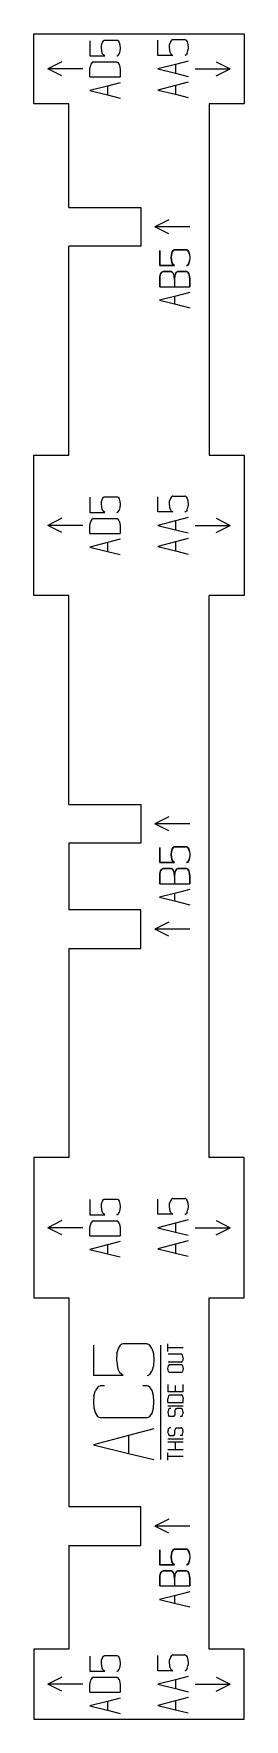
# Model space of a CAD drawing. Header units: millimetres. Extents: x -1084 to -1054, y -282 to -42.
import ezdxf

# ---------------------------------------------------------------- set-up
doc = ezdxf.new("R2010")
doc.units = ezdxf.units.MM
doc.layers.add('coding', color=2, linetype='Continuous')

msp = doc.modelspace()

# ---------------------------------------------------------------- linework, layer by layer
for p, q in [((-1084.47, -52.36), (-1084.47, -42.36)), ((-1084.47, -42.36), (-1054.47, -42.36)), ((-1054.47, -42.36), (-1054.47, -52.36)), ((-1079.47, -52.36), (-1084.47, -52.36)), ((-1079.47, -67.11), (-1079.47, -52.36)), ((-1059.47, -52.36), (-1059.47, -102.36)), ((-1054.47, -52.36), (-1059.47, -52.36)), ((-1079.47, -67.11), (-1069.22, -67.11)), ((-1069.22, -67.11), (-1069.22, -72.61)), ((-1069.22, -72.61), (-1079.47, -72.61)), ((-1079.47, -102.36), (-1079.47, -72.61)), ((-1084.47, -122.36), (-1084.47, -102.36)), ((-1084.47, -102.36), (-1079.47, -102.36)), ((-1059.47, -102.36), (-1054.47, -102.36)), ((-1054.47, -102.36), (-1054.47, -122.36)), ((-1079.47, -122.36), (-1084.47, -122.36)), ((-1079.47, -152.11), (-1079.47, -122.36)), ((-1059.47, -202.36), (-1059.47, -122.36)), ((-1054.47, -122.36), (-1059.47, -122.36)), ((-1079.47, -152.11), (-1069.22, -152.11)), ((-1069.22, -152.11), (-1069.22, -157.61)), ((-1069.22, -157.61), (-1079.47, -157.61)), ((-1079.47, -157.61), (-1079.47, -167.11)), ((-1069.22, -167.11), (-1079.47, -167.11)), ((-1069.22, -172.61), (-1069.22, -167.11)), ((-1079.47, -172.61), (-1069.22, -172.61)), ((-1079.47, -172.61), (-1079.47, -202.36)), ((-1079.47, -202.36), (-1084.47, -202.36)), ((-1084.47, -202.36), (-1084.47, -222.36)), ((-1054.47, -202.36), (-1059.47, -202.36)), ((-1054.47, -222.36), (-1054.47, -202.36)), ((-1084.47, -222.36), (-1079.47, -222.36)), ((-1079.47, -222.36), (-1079.47, -252.11)), ((-1059.47, -272.36), (-1059.47, -222.36)), ((-1059.47, -222.36), (-1054.47, -222.36)), ((-1069.22, -252.11), (-1079.47, -252.11)), ((-1069.22, -257.61), (-1069.22, -252.11)), ((-1079.47, -257.61), (-1079.47, -272.36)), ((-1079.47, -257.61), (-1069.22, -257.61)), ((-1079.47, -272.36), (-1084.47, -272.36)), ((-1084.47, -272.36), (-1084.47, -282.36)), ((-1054.47, -272.36), (-1059.47, -272.36)), ((-1054.47, -282.36), (-1054.47, -272.36)), ((-1084.47, -282.36), (-1054.47, -282.36))]:
    msp.add_line(p, q)
at = {"layer": 'coding'}
for p, q in [((-1076.46, -43.35), (-1076.46, -45.52)), ((-1076.46, -45.52), (-1074.34, -45.52)), ((-1074.82, -44.4), (-1074.79, -43.96)), ((-1074.72, -45.07), (-1074.82, -44.4)), ((-1074.79, -43.96), (-1074.68, -43.6)), ((-1074.6, -45.3), (-1074.72, -45.07)), ((-1074.68, -43.6), (-1074.53, -43.36)), ((-1074.34, -45.52), (-1074.6, -45.3)), ((-1074.53, -43.36), (-1074.44, -43.3)), ((-1074.44, -43.3), (-1074.34, -43.28)), ((-1074.34, -43.28), (-1072.63, -43.28)), ((-1072.63, -43.28), (-1072.54, -43.3)), ((-1072.63, -45.52), (-1072.54, -45.5)), ((-1072.54, -43.3), (-1072.45, -43.36)), ((-1072.54, -45.5), (-1072.45, -45.44)), ((-1072.45, -43.36), (-1072.29, -43.6)), ((-1072.45, -45.44), (-1072.29, -45.2)), ((-1072.29, -43.6), (-1072.19, -43.96)), ((-1072.19, -44.84), (-1072.29, -45.2)), ((-1072.19, -43.96), (-1072.15, -44.4)), ((-1072.15, -44.4), (-1072.19, -44.84)), ((-1066.77, -45.45), (-1066.77, -43.28)), ((-1064.66, -45.45), (-1066.77, -45.45)), ((-1065.14, -44.33), (-1065.1, -43.89)), ((-1065.04, -45), (-1065.14, -44.33)), ((-1065, -43.52), (-1065.1, -43.89)), ((-1064.91, -45.23), (-1065.04, -45)), ((-1064.84, -43.28), (-1065, -43.52)), ((-1064.91, -45.23), (-1064.66, -45.45)), ((-1064.75, -43.22), (-1064.84, -43.28)), ((-1064.66, -43.2), (-1064.75, -43.22)), ((-1064.66, -43.2), (-1062.95, -43.2)), ((-1062.85, -43.22), (-1062.95, -43.2)), ((-1062.85, -45.43), (-1062.95, -45.45)), ((-1062.85, -43.22), (-1062.76, -43.28)), ((-1062.85, -45.43), (-1062.76, -45.37)), ((-1062.76, -43.28), (-1062.61, -43.52)), ((-1062.61, -45.13), (-1062.76, -45.37)), ((-1062.61, -43.52), (-1062.5, -43.89)), ((-1062.61, -45.13), (-1062.5, -44.77)), ((-1062.5, -43.89), (-1062.47, -44.33)), ((-1062.47, -44.33), (-1062.5, -44.77)), ((-1080.47, -46.36), (-1082.47, -47.36)), ((-1077.47, -47.36), (-1082.47, -47.36)), ((-1080.47, -48.36), (-1082.47, -47.36)), ((-1076.46, -47.5), (-1076.42, -47.07)), ((-1076.46, -48.52), (-1076.46, -47.5)), ((-1076.32, -46.7), (-1076.42, -47.07)), ((-1076.16, -46.46), (-1076.32, -46.7)), ((-1076.16, -46.46), (-1076.07, -46.4)), ((-1075.98, -46.38), (-1076.07, -46.4)), ((-1075.98, -46.38), (-1072.63, -46.38)), ((-1072.63, -46.38), (-1072.54, -46.4)), ((-1072.54, -46.4), (-1072.45, -46.46)), ((-1072.29, -46.7), (-1072.45, -46.46)), ((-1072.29, -46.7), (-1072.19, -47.06)), ((-1072.19, -47.06), (-1072.15, -47.5)), ((-1072.15, -47.5), (-1072.15, -48.52)), ((-1064.28, -46.73), (-1066.78, -47.38)), ((-1066.78, -47.38), (-1064.28, -47.99)), ((-1062.47, -46.25), (-1064.28, -46.73)), ((-1064.28, -46.73), (-1064.28, -47.99)), ((-1064.28, -47.99), (-1062.47, -48.44)), ((-1061.47, -47.36), (-1056.47, -47.36)), ((-1058.47, -46.36), (-1056.47, -47.36)), ((-1058.47, -48.36), (-1056.47, -47.36)), ((-1073.97, -49.81), (-1076.47, -50.46)), ((-1076.46, -48.52), (-1072.15, -48.52)), ((-1072.15, -49.33), (-1073.97, -49.81)), ((-1073.97, -49.81), (-1073.97, -51.07)), ((-1064.28, -49.73), (-1066.78, -50.38)), ((-1066.78, -50.38), (-1064.28, -50.99)), ((-1062.47, -49.25), (-1064.28, -49.73)), ((-1064.28, -49.73), (-1064.28, -50.99)), ((-1076.47, -50.46), (-1073.97, -51.07)), ((-1073.97, -51.07), (-1072.15, -51.52)), ((-1064.28, -50.99), (-1062.47, -51.44)), ((-1065.22, -68.86), (-1067.22, -69.86)), ((-1062.22, -69.86), (-1067.22, -69.86)), ((-1065.22, -70.86), (-1067.22, -69.86)), ((-1066.52, -75.38), (-1066.52, -73.21)), ((-1066.52, -73.21), (-1066.52, -75.38)), ((-1064.85, -73.81), (-1064.89, -74.26)), ((-1064.89, -74.26), (-1064.85, -73.81)), ((-1064.89, -74.26), (-1064.79, -74.93)), ((-1064.79, -74.93), (-1064.89, -74.26)), ((-1064.75, -73.45), (-1064.85, -73.81)), ((-1064.85, -73.81), (-1064.75, -73.45)), ((-1064.59, -73.21), (-1064.75, -73.45)), ((-1064.75, -73.45), (-1064.59, -73.21)), ((-1064.5, -73.15), (-1064.59, -73.21)), ((-1064.59, -73.21), (-1064.5, -73.15)), ((-1064.41, -73.13), (-1064.5, -73.15)), ((-1064.5, -73.15), (-1064.41, -73.13)), ((-1062.7, -73.13), (-1064.41, -73.13)), ((-1064.41, -73.13), (-1062.7, -73.13)), ((-1062.6, -73.15), (-1062.7, -73.13)), ((-1062.7, -73.13), (-1062.6, -73.15)), ((-1062.51, -73.21), (-1062.6, -73.15)), ((-1062.6, -73.15), (-1062.51, -73.21)), ((-1062.36, -73.45), (-1062.51, -73.21)), ((-1062.51, -73.21), (-1062.36, -73.45)), ((-1062.25, -73.81), (-1062.36, -73.45)), ((-1062.36, -73.45), (-1062.25, -73.81)), ((-1062.25, -73.81), (-1062.22, -74.26)), ((-1062.22, -74.26), (-1062.25, -74.7)), ((-1064.41, -75.38), (-1066.52, -75.38)), ((-1066.52, -75.38), (-1064.41, -75.38)), ((-1066.38, -76.57), (-1066.49, -76.93)), ((-1066.49, -76.93), (-1066.38, -76.57)), ((-1066.22, -76.32), (-1066.38, -76.57)), ((-1066.38, -76.57), (-1066.22, -76.32)), ((-1066.14, -76.26), (-1066.22, -76.32)), ((-1066.22, -76.32), (-1066.14, -76.26)), ((-1066.04, -76.23), (-1066.14, -76.26)), ((-1066.14, -76.26), (-1066.04, -76.23)), ((-1064.88, -76.23), (-1066.04, -76.23)), ((-1066.04, -76.23), (-1064.88, -76.23)), ((-1064.72, -76.29), (-1064.88, -76.23)), ((-1064.88, -76.23), (-1064.72, -76.29)), ((-1064.79, -74.93), (-1064.66, -75.16)), ((-1064.66, -75.16), (-1064.79, -74.93)), ((-1064.58, -76.47), (-1064.72, -76.29)), ((-1064.72, -76.29), (-1064.58, -76.47)), ((-1064.66, -75.16), (-1064.41, -75.38)), ((-1064.41, -75.38), (-1064.66, -75.16)), ((-1064.48, -76.81), (-1064.58, -76.47)), ((-1064.58, -76.47), (-1064.48, -76.81)), ((-1064.35, -76.8), (-1064.24, -76.47)), ((-1064.24, -76.47), (-1064.35, -76.8)), ((-1064.24, -76.47), (-1064.11, -76.29)), ((-1064.1, -76.29), (-1064.24, -76.47)), ((-1064.11, -76.29), (-1063.95, -76.23)), ((-1063.95, -76.23), (-1064.1, -76.29)), ((-1063.95, -76.23), (-1062.7, -76.23)), ((-1062.7, -76.23), (-1063.95, -76.23)), ((-1062.6, -75.36), (-1062.7, -75.38)), ((-1062.7, -75.38), (-1062.6, -75.36)), ((-1062.7, -76.23), (-1062.6, -76.26)), ((-1062.6, -76.26), (-1062.7, -76.23)), ((-1062.51, -75.3), (-1062.6, -75.36)), ((-1062.6, -75.36), (-1062.51, -75.3)), ((-1062.6, -76.26), (-1062.51, -76.32)), ((-1062.51, -76.32), (-1062.6, -76.26)), ((-1062.36, -75.06), (-1062.51, -75.3)), ((-1062.51, -75.3), (-1062.36, -75.06)), ((-1062.51, -76.32), (-1062.35, -76.57)), ((-1062.35, -76.57), (-1062.51, -76.32)), ((-1062.25, -74.7), (-1062.36, -75.06)), ((-1062.36, -75.06), (-1062.25, -74.7)), ((-1062.35, -76.57), (-1062.25, -76.93)), ((-1062.25, -76.93), (-1062.35, -76.57)), ((-1066.49, -76.93), (-1066.52, -77.36)), ((-1066.52, -77.36), (-1066.49, -76.93)), ((-1066.52, -77.36), (-1066.52, -78.38)), ((-1066.52, -78.38), (-1066.52, -77.36)), ((-1066.52, -78.38), (-1064.41, -78.38)), ((-1064.41, -77.36), (-1064.48, -76.81)), ((-1064.48, -76.81), (-1064.41, -77.36)), ((-1064.41, -77.36), (-1064.35, -76.8)), ((-1064.35, -76.8), (-1064.41, -77.36)), ((-1064.41, -77.36), (-1064.41, -78.38)), ((-1064.41, -78.38), (-1062.22, -78.38)), ((-1062.22, -79.19), (-1064.41, -79.76)), ((-1062.25, -76.93), (-1062.22, -77.36)), ((-1062.22, -77.36), (-1062.25, -76.93)), ((-1062.22, -77.36), (-1062.22, -78.38)), ((-1062.22, -78.38), (-1062.22, -77.36)), ((-1064.41, -79.76), (-1066.53, -80.31)), ((-1066.53, -80.31), (-1064.41, -80.83)), ((-1064.41, -79.76), (-1064.41, -80.83)), ((-1064.41, -80.83), (-1062.22, -81.37)), ((-1076.46, -108.35), (-1076.46, -110.52)), ((-1074.82, -109.4), (-1074.79, -108.96)), ((-1074.72, -110.07), (-1074.82, -109.4)), ((-1074.79, -108.96), (-1074.68, -108.6)), ((-1074.6, -110.3), (-1074.72, -110.07)), ((-1074.68, -108.6), (-1074.53, -108.36)), ((-1074.34, -110.52), (-1074.6, -110.3)), ((-1074.53, -108.36), (-1074.44, -108.3)), ((-1074.44, -108.3), (-1074.34, -108.28)), ((-1074.34, -108.28), (-1072.63, -108.28)), ((-1072.63, -108.28), (-1072.54, -108.3)), ((-1072.54, -108.3), (-1072.45, -108.36)), ((-1072.45, -108.36), (-1072.29, -108.6)), ((-1072.45, -110.44), (-1072.29, -110.2)), ((-1072.29, -108.6), (-1072.19, -108.96)), ((-1072.19, -109.84), (-1072.29, -110.2)), ((-1072.19, -108.96), (-1072.15, -109.4)), ((-1072.15, -109.4), (-1072.19, -109.84)), ((-1066.77, -110.45), (-1066.77, -108.28)), ((-1065.14, -109.33), (-1065.1, -108.89)), ((-1065.04, -110), (-1065.14, -109.33)), ((-1065, -108.52), (-1065.1, -108.89)), ((-1064.91, -110.23), (-1065.04, -110)), ((-1064.84, -108.28), (-1065, -108.52)), ((-1064.91, -110.23), (-1064.66, -110.45)), ((-1064.75, -108.22), (-1064.84, -108.28)), ((-1064.66, -108.2), (-1064.75, -108.22)), ((-1064.66, -108.2), (-1062.95, -108.2)), ((-1062.85, -108.22), (-1062.95, -108.2)), ((-1062.85, -108.22), (-1062.76, -108.28)), ((-1062.85, -110.43), (-1062.76, -110.37)), ((-1062.76, -108.28), (-1062.61, -108.52)), ((-1062.61, -110.13), (-1062.76, -110.37)), ((-1062.61, -108.52), (-1062.5, -108.89)), ((-1062.61, -110.13), (-1062.5, -109.77)), ((-1062.5, -108.89), (-1062.47, -109.33)), ((-1062.47, -109.33), (-1062.5, -109.77)), ((-1080.47, -111.36), (-1082.47, -112.36)), ((-1077.47, -112.36), (-1082.47, -112.36)), ((-1080.47, -113.36), (-1082.47, -112.36)), ((-1076.46, -110.52), (-1074.34, -110.52)), ((-1076.46, -112.5), (-1076.42, -112.07)), ((-1076.46, -113.52), (-1076.46, -112.5)), ((-1076.32, -111.7), (-1076.42, -112.07)), ((-1076.16, -111.46), (-1076.32, -111.7)), ((-1076.16, -111.46), (-1076.07, -111.4)), ((-1075.98, -111.38), (-1076.07, -111.4)), ((-1075.98, -111.38), (-1072.63, -111.38)), ((-1072.63, -110.52), (-1072.54, -110.5)), ((-1072.63, -111.38), (-1072.54, -111.4)), ((-1072.54, -110.5), (-1072.45, -110.44)), ((-1072.54, -111.4), (-1072.45, -111.46)), ((-1072.29, -111.7), (-1072.45, -111.46)), ((-1072.29, -111.7), (-1072.19, -112.06)), ((-1072.19, -112.06), (-1072.15, -112.5)), ((-1072.15, -112.5), (-1072.15, -113.52)), ((-1064.28, -111.73), (-1066.78, -112.38)), ((-1066.78, -112.38), (-1064.28, -112.99)), ((-1064.66, -110.45), (-1066.77, -110.45)), ((-1062.47, -111.25), (-1064.28, -111.73)), ((-1064.28, -111.73), (-1064.28, -112.99)), ((-1062.85, -110.43), (-1062.95, -110.45)), ((-1061.47, -112.36), (-1056.47, -112.36)), ((-1058.47, -111.36), (-1056.47, -112.36)), ((-1058.47, -113.36), (-1056.47, -112.36)), ((-1073.97, -114.81), (-1076.47, -115.46)), ((-1076.46, -113.52), (-1072.15, -113.52)), ((-1072.15, -114.33), (-1073.97, -114.81)), ((-1073.97, -114.81), (-1073.97, -116.07)), ((-1064.28, -114.73), (-1066.78, -115.38)), ((-1064.28, -112.99), (-1062.47, -113.44)), ((-1062.47, -114.25), (-1064.28, -114.73)), ((-1064.28, -114.73), (-1064.28, -115.99)), ((-1076.47, -115.46), (-1073.97, -116.07)), ((-1073.97, -116.07), (-1072.15, -116.52)), ((-1066.78, -115.38), (-1064.28, -115.99)), ((-1064.28, -115.99), (-1062.47, -116.44)), ((-1065.22, -153.86), (-1067.22, -154.86)), ((-1062.22, -154.86), (-1067.22, -154.86)), ((-1065.22, -155.86), (-1067.22, -154.86)), ((-1066.52, -160.38), (-1066.52, -158.21)), ((-1066.52, -158.21), (-1066.52, -160.38)), ((-1064.59, -158.21), (-1064.75, -158.45)), ((-1064.75, -158.45), (-1064.59, -158.21)), ((-1064.5, -158.15), (-1064.59, -158.21)), ((-1064.59, -158.21), (-1064.5, -158.15)), ((-1064.41, -158.13), (-1064.5, -158.15)), ((-1064.5, -158.15), (-1064.41, -158.13)), ((-1062.7, -158.13), (-1064.41, -158.13)), ((-1064.41, -158.13), (-1062.7, -158.13)), ((-1062.6, -158.15), (-1062.7, -158.13)), ((-1062.7, -158.13), (-1062.6, -158.15)), ((-1062.51, -158.21), (-1062.6, -158.15)), ((-1062.6, -158.15), (-1062.51, -158.21)), ((-1062.36, -158.45), (-1062.51, -158.21)), ((-1062.51, -158.21), (-1062.36, -158.45)), ((-1064.41, -160.38), (-1066.52, -160.38)), ((-1066.52, -160.38), (-1064.41, -160.38)), ((-1064.85, -158.81), (-1064.89, -159.26)), ((-1064.89, -159.26), (-1064.85, -158.81)), ((-1064.89, -159.26), (-1064.79, -159.93)), ((-1064.79, -159.93), (-1064.89, -159.26)), ((-1064.75, -158.45), (-1064.85, -158.81)), ((-1064.85, -158.81), (-1064.75, -158.45)), ((-1064.79, -159.93), (-1064.66, -160.16)), ((-1064.66, -160.16), (-1064.79, -159.93)), ((-1064.66, -160.16), (-1064.41, -160.38)), ((-1064.41, -160.38), (-1064.66, -160.16)), ((-1062.6, -160.36), (-1062.7, -160.38)), ((-1062.7, -160.38), (-1062.6, -160.36)), ((-1062.51, -160.3), (-1062.6, -160.36)), ((-1062.6, -160.36), (-1062.51, -160.3)), ((-1062.36, -160.06), (-1062.51, -160.3)), ((-1062.51, -160.3), (-1062.36, -160.06)), ((-1062.25, -158.81), (-1062.36, -158.45)), ((-1062.36, -158.45), (-1062.25, -158.81)), ((-1062.25, -159.7), (-1062.36, -160.06)), ((-1062.36, -160.06), (-1062.25, -159.7)), ((-1062.25, -158.81), (-1062.22, -159.26)), ((-1062.22, -159.26), (-1062.25, -159.7)), ((-1066.49, -161.93), (-1066.52, -162.36)), ((-1066.52, -162.36), (-1066.49, -161.93)), ((-1066.52, -162.36), (-1066.52, -163.38)), ((-1066.52, -163.38), (-1066.52, -162.36)), ((-1066.38, -161.57), (-1066.49, -161.93)), ((-1066.49, -161.93), (-1066.38, -161.57)), ((-1066.22, -161.32), (-1066.38, -161.57)), ((-1066.38, -161.57), (-1066.22, -161.32)), ((-1066.14, -161.26), (-1066.22, -161.32)), ((-1066.22, -161.32), (-1066.14, -161.26)), ((-1066.04, -161.23), (-1066.14, -161.26)), ((-1066.14, -161.26), (-1066.04, -161.23)), ((-1064.88, -161.23), (-1066.04, -161.23)), ((-1066.04, -161.23), (-1064.88, -161.23)), ((-1064.72, -161.29), (-1064.88, -161.23)), ((-1064.88, -161.23), (-1064.72, -161.29)), ((-1064.58, -161.47), (-1064.72, -161.29)), ((-1064.72, -161.29), (-1064.58, -161.47)), ((-1064.48, -161.81), (-1064.58, -161.47)), ((-1064.58, -161.47), (-1064.48, -161.81)), ((-1064.41, -162.36), (-1064.48, -161.81)), ((-1064.48, -161.81), (-1064.41, -162.36)), ((-1064.41, -162.36), (-1064.35, -161.8)), ((-1064.35, -161.8), (-1064.41, -162.36)), ((-1064.41, -162.36), (-1064.41, -163.38)), ((-1064.35, -161.8), (-1064.24, -161.47)), ((-1064.24, -161.47), (-1064.35, -161.8)), ((-1064.24, -161.47), (-1064.11, -161.29)), ((-1064.1, -161.29), (-1064.24, -161.47)), ((-1064.11, -161.29), (-1063.95, -161.23)), ((-1063.95, -161.23), (-1064.1, -161.29)), ((-1063.95, -161.23), (-1062.7, -161.23)), ((-1062.7, -161.23), (-1063.95, -161.23)), ((-1062.7, -161.23), (-1062.6, -161.26)), ((-1062.6, -161.26), (-1062.7, -161.23)), ((-1062.6, -161.26), (-1062.51, -161.32)), ((-1062.51, -161.32), (-1062.6, -161.26)), ((-1062.51, -161.32), (-1062.35, -161.57)), ((-1062.35, -161.57), (-1062.51, -161.32)), ((-1062.35, -161.57), (-1062.25, -161.93)), ((-1062.25, -161.93), (-1062.35, -161.57)), ((-1062.25, -161.93), (-1062.22, -162.36)), ((-1062.22, -162.36), (-1062.25, -161.93)), ((-1062.22, -162.36), (-1062.22, -163.38)), ((-1062.22, -163.38), (-1062.22, -162.36)), ((-1064.41, -164.76), (-1066.53, -165.31)), ((-1066.53, -165.31), (-1064.41, -165.83)), ((-1066.52, -163.38), (-1064.41, -163.38)), ((-1064.41, -163.38), (-1062.22, -163.38)), ((-1062.22, -164.19), (-1064.41, -164.76)), ((-1064.41, -164.76), (-1064.41, -165.83)), ((-1064.41, -165.83), (-1062.22, -166.37)), ((-1065.22, -168.86), (-1067.22, -169.86)), ((-1062.22, -169.86), (-1067.22, -169.86)), ((-1065.22, -170.86), (-1067.22, -169.86)), ((-1076.46, -208.35), (-1076.46, -210.52)), ((-1074.79, -208.96), (-1074.68, -208.6)), ((-1074.68, -208.6), (-1074.53, -208.36)), ((-1074.53, -208.36), (-1074.44, -208.3)), ((-1074.44, -208.3), (-1074.34, -208.28)), ((-1074.34, -208.28), (-1072.63, -208.28)), ((-1072.63, -208.28), (-1072.54, -208.3)), ((-1072.54, -208.3), (-1072.45, -208.36)), ((-1072.45, -208.36), (-1072.29, -208.6)), ((-1072.29, -208.6), (-1072.19, -208.96)), ((-1066.77, -210.45), (-1066.77, -208.28)), ((-1065, -208.52), (-1065.1, -208.89)), ((-1064.84, -208.28), (-1065, -208.52)), ((-1064.75, -208.22), (-1064.84, -208.28)), ((-1064.66, -208.2), (-1064.75, -208.22)), ((-1064.66, -208.2), (-1062.95, -208.2)), ((-1062.85, -208.22), (-1062.95, -208.2)), ((-1062.85, -208.22), (-1062.76, -208.28)), ((-1062.76, -208.28), (-1062.61, -208.52)), ((-1062.61, -208.52), (-1062.5, -208.89)), ((-1076.46, -210.52), (-1074.34, -210.52)), ((-1074.82, -209.4), (-1074.79, -208.96)), ((-1074.72, -210.07), (-1074.82, -209.4)), ((-1074.6, -210.3), (-1074.72, -210.07)), ((-1074.34, -210.52), (-1074.6, -210.3)), ((-1072.63, -210.52), (-1072.54, -210.5)), ((-1072.54, -210.5), (-1072.45, -210.44)), ((-1072.45, -210.44), (-1072.29, -210.2)), ((-1072.19, -209.84), (-1072.29, -210.2)), ((-1072.19, -208.96), (-1072.15, -209.4)), ((-1072.15, -209.4), (-1072.19, -209.84)), ((-1064.66, -210.45), (-1066.77, -210.45)), ((-1065.14, -209.33), (-1065.1, -208.89)), ((-1065.04, -210), (-1065.14, -209.33)), ((-1064.91, -210.23), (-1065.04, -210)), ((-1064.91, -210.23), (-1064.66, -210.45)), ((-1062.85, -210.43), (-1062.95, -210.45)), ((-1062.85, -210.43), (-1062.76, -210.37)), ((-1062.61, -210.13), (-1062.76, -210.37)), ((-1062.61, -210.13), (-1062.5, -209.77)), ((-1062.5, -208.89), (-1062.47, -209.33)), ((-1062.47, -209.33), (-1062.5, -209.77)), ((-1080.47, -211.36), (-1082.47, -212.36)), ((-1077.47, -212.36), (-1082.47, -212.36)), ((-1080.47, -213.36), (-1082.47, -212.36)), ((-1076.46, -212.5), (-1076.42, -212.07)), ((-1076.46, -213.52), (-1076.46, -212.5)), ((-1076.46, -213.52), (-1072.15, -213.52)), ((-1076.32, -211.7), (-1076.42, -212.07)), ((-1076.16, -211.46), (-1076.32, -211.7)), ((-1076.16, -211.46), (-1076.07, -211.4)), ((-1075.98, -211.38), (-1076.07, -211.4)), ((-1075.98, -211.38), (-1072.63, -211.38)), ((-1072.63, -211.38), (-1072.54, -211.4)), ((-1072.54, -211.4), (-1072.45, -211.46)), ((-1072.29, -211.7), (-1072.45, -211.46)), ((-1072.29, -211.7), (-1072.19, -212.06)), ((-1072.19, -212.06), (-1072.15, -212.5)), ((-1072.15, -212.5), (-1072.15, -213.52)), ((-1064.28, -211.73), (-1066.78, -212.38)), ((-1066.78, -212.38), (-1064.28, -212.99)), ((-1062.47, -211.25), (-1064.28, -211.73)), ((-1064.28, -211.73), (-1064.28, -212.99)), ((-1064.28, -212.99), (-1062.47, -213.44)), ((-1061.47, -212.36), (-1056.47, -212.36)), ((-1058.47, -211.36), (-1056.47, -212.36)), ((-1058.47, -213.36), (-1056.47, -212.36)), ((-1073.97, -214.81), (-1076.47, -215.46)), ((-1076.47, -215.46), (-1073.97, -216.07)), ((-1072.15, -214.33), (-1073.97, -214.81)), ((-1073.97, -214.81), (-1073.97, -216.07)), ((-1064.28, -214.73), (-1066.78, -215.38)), ((-1066.78, -215.38), (-1064.28, -215.99)), ((-1062.47, -214.25), (-1064.28, -214.73)), ((-1064.28, -214.73), (-1064.28, -215.99)), ((-1064.28, -215.99), (-1062.47, -216.44)), ((-1073.97, -216.07), (-1072.15, -216.52)), ((-1075.95, -229.07), (-1075.95, -233.42)), ((-1072.61, -230.29), (-1072.68, -231.17)), ((-1072.61, -230.29), (-1072.4, -229.57)), ((-1072.4, -229.57), (-1072.09, -229.08)), ((-1071.91, -228.96), (-1072.09, -229.08)), ((-1071.72, -228.92), (-1071.91, -228.96)), ((-1068.3, -228.92), (-1071.72, -228.92)), ((-1068.3, -228.92), (-1068.11, -228.96)), ((-1068.11, -228.96), (-1067.93, -229.08)), ((-1067.62, -229.57), (-1067.93, -229.08)), ((-1067.62, -229.57), (-1067.41, -230.29)), ((-1067.41, -230.29), (-1067.34, -231.17)), ((-1066.34, -245.39), (-1066.34, -229.07)), ((-1065.34, -229.45), (-1065.34, -228.92)), ((-1065.34, -229.99), (-1065.34, -229.45)), ((-1063.18, -229.45), (-1065.34, -229.45)), ((-1063.42, -230.37), (-1065.33, -230.37)), ((-1063.38, -230.38), (-1063.42, -230.37)), ((-1063.38, -230.38), (-1063.33, -230.41)), ((-1072.68, -231.17), (-1072.48, -232.52)), ((-1072.48, -232.52), (-1072.23, -232.98)), ((-1067.93, -233.26), (-1067.62, -232.78)), ((-1067.41, -232.05), (-1067.62, -232.78)), ((-1067.34, -231.17), (-1067.41, -232.05)), ((-1065.34, -232.43), (-1065.32, -232.21)), ((-1065.32, -232.65), (-1065.34, -232.43)), ((-1063.42, -231.49), (-1065.33, -231.49)), ((-1065.32, -232.21), (-1065.27, -232.02)), ((-1065.27, -232.83), (-1065.32, -232.65)), ((-1065.27, -232.02), (-1065.19, -231.9)), ((-1065.19, -231.9), (-1065.15, -231.87)), ((-1065.15, -231.87), (-1065.1, -231.86)), ((-1065.1, -231.86), (-1063.42, -231.86)), ((-1063.38, -231.48), (-1063.42, -231.49)), ((-1063.38, -231.87), (-1063.42, -231.86)), ((-1063.33, -231.45), (-1063.38, -231.48)), ((-1063.38, -231.87), (-1063.33, -231.9)), ((-1063.33, -230.41), (-1063.25, -230.53)), ((-1063.33, -231.45), (-1063.25, -231.33)), ((-1063.33, -231.9), (-1063.25, -232.02)), ((-1063.2, -230.71), (-1063.25, -230.53)), ((-1063.2, -231.15), (-1063.25, -231.33)), ((-1063.25, -232.02), (-1063.2, -232.21)), ((-1063.2, -232.65), (-1063.25, -232.83)), ((-1063.18, -230.93), (-1063.2, -230.71)), ((-1063.18, -230.93), (-1063.2, -231.15)), ((-1063.2, -232.21), (-1063.18, -232.43)), ((-1063.18, -232.43), (-1063.2, -232.65)), ((-1071.72, -233.42), (-1075.95, -233.42)), ((-1075.35, -235.07), (-1075.67, -235.55)), ((-1075.18, -234.95), (-1075.35, -235.07)), ((-1075.18, -234.95), (-1074.99, -234.9)), ((-1074.38, -234.9), (-1074.99, -234.9)), ((-1071.72, -233.42), (-1072.23, -232.98)), ((-1068.3, -234.9), (-1068.91, -234.9)), ((-1068.3, -233.42), (-1068.11, -233.38)), ((-1068.11, -234.95), (-1068.3, -234.9)), ((-1067.93, -233.26), (-1068.11, -233.38)), ((-1067.93, -235.07), (-1068.11, -234.95)), ((-1067.61, -235.55), (-1067.93, -235.07)), ((-1065.34, -234.67), (-1065.34, -235.73)), ((-1065.19, -232.95), (-1065.27, -232.83)), ((-1065.15, -232.98), (-1065.19, -232.95)), ((-1065.1, -232.99), (-1065.15, -232.98)), ((-1063.42, -232.99), (-1065.1, -232.99)), ((-1064.29, -235.73), (-1064.29, -234.82)), ((-1063.38, -232.98), (-1063.42, -232.99)), ((-1063.33, -232.95), (-1063.38, -232.98)), ((-1063.25, -232.83), (-1063.33, -232.95)), ((-1063.18, -235.73), (-1063.18, -234.67)), ((-1075.88, -236.28), (-1075.95, -237.15)), ((-1075.95, -237.15), (-1075.88, -238.03)), ((-1075.88, -236.28), (-1075.67, -235.55)), ((-1067.41, -236.27), (-1067.61, -235.55)), ((-1067.34, -237.15), (-1067.41, -236.27)), ((-1067.41, -238.04), (-1067.34, -237.15)), ((-1064.29, -235.73), (-1065.34, -235.73)), ((-1065.32, -236.51), (-1065.34, -236.72)), ((-1065.34, -237.23), (-1065.34, -236.72)), ((-1065.34, -237.23), (-1063.18, -237.23)), ((-1065.27, -236.32), (-1065.32, -236.51)), ((-1065.19, -236.2), (-1065.27, -236.32)), ((-1065.14, -236.17), (-1065.19, -236.2)), ((-1065.14, -236.17), (-1065.1, -236.16)), ((-1065.1, -236.16), (-1063.42, -236.16)), ((-1063.18, -235.73), (-1064.29, -235.73)), ((-1063.38, -236.17), (-1063.42, -236.16)), ((-1063.33, -236.2), (-1063.38, -236.17)), ((-1063.25, -236.32), (-1063.33, -236.2)), ((-1063.25, -236.32), (-1063.2, -236.5)), ((-1063.2, -236.5), (-1063.18, -236.72)), ((-1063.18, -237.23), (-1063.18, -236.72)), ((-1075.88, -238.03), (-1075.67, -238.76)), ((-1075.67, -238.76), (-1075.36, -239.24)), ((-1075.36, -239.24), (-1075.18, -239.36)), ((-1075.18, -239.36), (-1074.99, -239.4)), ((-1074.99, -239.4), (-1068.3, -239.4)), ((-1068.3, -239.4), (-1068.1, -239.36)), ((-1068.1, -239.36), (-1067.92, -239.24)), ((-1067.92, -239.24), (-1067.61, -238.76)), ((-1067.61, -238.76), (-1067.41, -238.04)), ((-1065.34, -237.73), (-1063.18, -237.73)), ((-1065.32, -238.45), (-1065.34, -238.67)), ((-1065.34, -238.67), (-1065.32, -238.89)), ((-1065.27, -238.27), (-1065.32, -238.45)), ((-1065.32, -238.89), (-1065.27, -239.07)), ((-1065.19, -238.15), (-1065.27, -238.27)), ((-1065.19, -239.19), (-1065.27, -239.07)), ((-1065.19, -238.15), (-1065.15, -238.12)), ((-1065.15, -239.22), (-1065.19, -239.19)), ((-1065.1, -238.1), (-1065.15, -238.12)), ((-1065.1, -239.23), (-1065.15, -239.22)), ((-1064.94, -238.1), (-1065.1, -238.1)), ((-1064.56, -239.23), (-1065.1, -239.23)), ((-1064.51, -239.22), (-1064.56, -239.23)), ((-1064.51, -239.22), (-1064.46, -239.18)), ((-1064.46, -239.18), (-1064.38, -239.04)), ((-1064.36, -238.87), (-1064.38, -239.04)), ((-1064.35, -238.53), (-1064.36, -238.87)), ((-1064.35, -238.53), (-1064.33, -238.34)), ((-1064.28, -238.21), (-1064.33, -238.34)), ((-1064.19, -238.13), (-1064.28, -238.21)), ((-1064.19, -238.13), (-1064.06, -238.1)), ((-1063.42, -238.1), (-1064.06, -238.1)), ((-1063.42, -239.23), (-1063.58, -239.23)), ((-1063.42, -238.1), (-1063.38, -238.12)), ((-1063.42, -239.23), (-1063.38, -239.22)), ((-1063.38, -238.12), (-1063.33, -238.15)), ((-1063.38, -239.22), (-1063.33, -239.19)), ((-1063.25, -238.27), (-1063.33, -238.15)), ((-1063.33, -239.19), (-1063.25, -239.07)), ((-1063.2, -238.45), (-1063.25, -238.27)), ((-1063.25, -239.07), (-1063.2, -238.89)), ((-1063.18, -238.67), (-1063.2, -238.45)), ((-1063.18, -238.67), (-1063.2, -238.89)), ((-1070.97, -241.97), (-1075.97, -243.27)), ((-1070.97, -241.97), (-1070.98, -244.5)), ((-1067.34, -241.02), (-1070.97, -241.97)), ((-1065.32, -241.19), (-1065.34, -241.41)), ((-1065.32, -241.63), (-1065.34, -241.41)), ((-1065.32, -241.19), (-1065.27, -241.01)), ((-1065.32, -241.63), (-1065.27, -241.81)), ((-1065.19, -240.89), (-1065.27, -241.01)), ((-1065.27, -241.81), (-1065.19, -241.93)), ((-1065.15, -240.86), (-1065.19, -240.89)), ((-1065.15, -241.96), (-1065.19, -241.93)), ((-1065.15, -240.86), (-1065.1, -240.85)), ((-1065.1, -241.97), (-1065.15, -241.96)), ((-1064.94, -240.85), (-1065.1, -240.85)), ((-1065.1, -241.97), (-1064.56, -241.97)), ((-1064.56, -241.97), (-1064.51, -241.96)), ((-1064.51, -241.96), (-1064.46, -241.92)), ((-1064.46, -241.92), (-1064.38, -241.78)), ((-1064.38, -241.78), (-1064.36, -241.62)), ((-1064.36, -241.62), (-1064.35, -241.28)), ((-1064.35, -241.28), (-1064.33, -241.09)), ((-1064.28, -240.95), (-1064.33, -241.09)), ((-1064.19, -240.87), (-1064.28, -240.95)), ((-1064.19, -240.87), (-1064.06, -240.84)), ((-1064.06, -240.84), (-1063.42, -240.85)), ((-1063.42, -241.97), (-1063.58, -241.97)), ((-1063.38, -240.86), (-1063.42, -240.85)), ((-1063.38, -241.96), (-1063.42, -241.97)), ((-1063.33, -240.89), (-1063.38, -240.86)), ((-1063.33, -241.93), (-1063.38, -241.96)), ((-1063.25, -241.01), (-1063.33, -240.89)), ((-1063.33, -241.93), (-1063.25, -241.81)), ((-1063.25, -241.01), (-1063.2, -241.19)), ((-1063.25, -241.81), (-1063.2, -241.63)), ((-1063.18, -241.41), (-1063.2, -241.19)), ((-1063.2, -241.63), (-1063.18, -241.41)), ((-1075.97, -243.27), (-1070.98, -244.5)), ((-1070.98, -244.5), (-1067.34, -245.39)), ((-1063.18, -242.47), (-1065.34, -242.47)), ((-1065.34, -242.85), (-1064.28, -242.85)), ((-1064.28, -243.97), (-1065.34, -243.97)), ((-1065.34, -244.93), (-1065.34, -244.4)), ((-1064.28, -243.97), (-1064.28, -242.85)), ((-1064.28, -242.85), (-1063.18, -242.85)), ((-1063.18, -243.97), (-1064.28, -243.97)), ((-1063.18, -244.93), (-1065.34, -244.93)), ((-1065.34, -245.47), (-1065.34, -244.93)), ((-1065.22, -253.86), (-1067.22, -254.86)), ((-1062.22, -254.86), (-1067.22, -254.86)), ((-1065.22, -255.86), (-1067.22, -254.86)), ((-1066.52, -260.38), (-1066.52, -258.21)), ((-1066.52, -258.21), (-1066.52, -260.38)), ((-1064.85, -258.81), (-1064.89, -259.26)), ((-1064.89, -259.26), (-1064.85, -258.81)), ((-1064.75, -258.45), (-1064.85, -258.81)), ((-1064.85, -258.81), (-1064.75, -258.45)), ((-1064.59, -258.21), (-1064.75, -258.45)), ((-1064.75, -258.45), (-1064.59, -258.21)), ((-1064.5, -258.15), (-1064.59, -258.21)), ((-1064.59, -258.21), (-1064.5, -258.15)), ((-1064.41, -258.13), (-1064.5, -258.15)), ((-1064.5, -258.15), (-1064.41, -258.13)), ((-1062.7, -258.13), (-1064.41, -258.13)), ((-1064.41, -258.13), (-1062.7, -258.13)), ((-1062.6, -258.15), (-1062.7, -258.13)), ((-1062.7, -258.13), (-1062.6, -258.15)), ((-1062.51, -258.21), (-1062.6, -258.15)), ((-1062.6, -258.15), (-1062.51, -258.21)), ((-1062.36, -258.45), (-1062.51, -258.21)), ((-1062.51, -258.21), (-1062.36, -258.45)), ((-1062.25, -258.81), (-1062.36, -258.45)), ((-1062.36, -258.45), (-1062.25, -258.81)), ((-1062.25, -258.81), (-1062.22, -259.26)), ((-1064.41, -260.38), (-1066.52, -260.38)), ((-1066.52, -260.38), (-1064.41, -260.38)), ((-1066.38, -261.57), (-1066.49, -261.93)), ((-1066.49, -261.93), (-1066.38, -261.57)), ((-1066.22, -261.32), (-1066.38, -261.57)), ((-1066.38, -261.57), (-1066.22, -261.32)), ((-1066.14, -261.26), (-1066.22, -261.32)), ((-1066.22, -261.32), (-1066.14, -261.26)), ((-1066.04, -261.23), (-1066.14, -261.26)), ((-1066.14, -261.26), (-1066.04, -261.23)), ((-1064.88, -261.23), (-1066.04, -261.23)), ((-1066.04, -261.23), (-1064.88, -261.23)), ((-1064.89, -259.26), (-1064.79, -259.93)), ((-1064.79, -259.93), (-1064.89, -259.26)), ((-1064.72, -261.29), (-1064.88, -261.23)), ((-1064.88, -261.23), (-1064.72, -261.29)), ((-1064.79, -259.93), (-1064.66, -260.16)), ((-1064.66, -260.16), (-1064.79, -259.93)), ((-1064.58, -261.47), (-1064.72, -261.29)), ((-1064.72, -261.29), (-1064.58, -261.47)), ((-1064.66, -260.16), (-1064.41, -260.38)), ((-1064.41, -260.38), (-1064.66, -260.16)), ((-1064.48, -261.81), (-1064.58, -261.47)), ((-1064.58, -261.47), (-1064.48, -261.81)), ((-1064.35, -261.8), (-1064.24, -261.47)), ((-1064.24, -261.47), (-1064.35, -261.8)), ((-1064.24, -261.47), (-1064.11, -261.29)), ((-1064.1, -261.29), (-1064.24, -261.47)), ((-1064.11, -261.29), (-1063.95, -261.23)), ((-1063.95, -261.23), (-1064.1, -261.29)), ((-1063.95, -261.23), (-1062.7, -261.23)), ((-1062.7, -261.23), (-1063.95, -261.23)), ((-1062.6, -260.36), (-1062.7, -260.38)), ((-1062.7, -260.38), (-1062.6, -260.36)), ((-1062.7, -261.23), (-1062.6, -261.26)), ((-1062.6, -261.26), (-1062.7, -261.23)), ((-1062.51, -260.3), (-1062.6, -260.36)), ((-1062.6, -260.36), (-1062.51, -260.3)), ((-1062.6, -261.26), (-1062.51, -261.32)), ((-1062.51, -261.32), (-1062.6, -261.26)), ((-1062.36, -260.06), (-1062.51, -260.3)), ((-1062.51, -260.3), (-1062.36, -260.06)), ((-1062.51, -261.32), (-1062.35, -261.57)), ((-1062.35, -261.57), (-1062.51, -261.32)), ((-1062.25, -259.7), (-1062.36, -260.06)), ((-1062.36, -260.06), (-1062.25, -259.7)), ((-1062.35, -261.57), (-1062.25, -261.93)), ((-1062.25, -261.93), (-1062.35, -261.57)), ((-1062.22, -259.26), (-1062.25, -259.7)), ((-1066.49, -261.93), (-1066.52, -262.36)), ((-1066.52, -262.36), (-1066.49, -261.93)), ((-1066.52, -262.36), (-1066.52, -263.38)), ((-1066.52, -263.38), (-1066.52, -262.36)), ((-1066.52, -263.38), (-1064.41, -263.38)), ((-1064.41, -262.36), (-1064.48, -261.81)), ((-1064.48, -261.81), (-1064.41, -262.36)), ((-1064.41, -262.36), (-1064.35, -261.8)), ((-1064.35, -261.8), (-1064.41, -262.36)), ((-1064.41, -262.36), (-1064.41, -263.38)), ((-1064.41, -263.38), (-1062.22, -263.38)), ((-1062.25, -261.93), (-1062.22, -262.36)), ((-1062.22, -262.36), (-1062.25, -261.93)), ((-1062.22, -262.36), (-1062.22, -263.38)), ((-1062.22, -263.38), (-1062.22, -262.36)), ((-1064.41, -264.76), (-1066.53, -265.31)), ((-1066.53, -265.31), (-1064.41, -265.83)), ((-1062.22, -264.19), (-1064.41, -264.76)), ((-1064.41, -264.76), (-1064.41, -265.83)), ((-1064.41, -265.83), (-1062.22, -266.37)), ((-1076.46, -273.35), (-1076.46, -275.52)), ((-1074.79, -273.96), (-1074.68, -273.6)), ((-1074.68, -273.6), (-1074.53, -273.36)), ((-1074.53, -273.36), (-1074.44, -273.3)), ((-1074.44, -273.3), (-1074.34, -273.28)), ((-1074.34, -273.28), (-1072.63, -273.28)), ((-1072.63, -273.28), (-1072.54, -273.3)), ((-1072.54, -273.3), (-1072.45, -273.36)), ((-1072.45, -273.36), (-1072.29, -273.6)), ((-1072.29, -273.6), (-1072.19, -273.96)), ((-1066.77, -275.45), (-1066.77, -273.28)), ((-1065, -273.52), (-1065.1, -273.89)), ((-1064.84, -273.28), (-1065, -273.52)), ((-1064.75, -273.22), (-1064.84, -273.28)), ((-1064.66, -273.2), (-1064.75, -273.22)), ((-1064.66, -273.2), (-1062.95, -273.2)), ((-1062.85, -273.22), (-1062.95, -273.2)), ((-1062.85, -273.22), (-1062.76, -273.28)), ((-1062.76, -273.28), (-1062.61, -273.52)), ((-1062.61, -273.52), (-1062.5, -273.89)), ((-1076.46, -275.52), (-1074.34, -275.52)), ((-1074.82, -274.4), (-1074.79, -273.96)), ((-1074.72, -275.07), (-1074.82, -274.4)), ((-1074.6, -275.3), (-1074.72, -275.07)), ((-1074.34, -275.52), (-1074.6, -275.3)), ((-1072.63, -275.52), (-1072.54, -275.5)), ((-1072.54, -275.5), (-1072.45, -275.44)), ((-1072.45, -275.44), (-1072.29, -275.2)), ((-1072.19, -274.84), (-1072.29, -275.2)), ((-1072.19, -273.96), (-1072.15, -274.4)), ((-1072.15, -274.4), (-1072.19, -274.84)), ((-1064.66, -275.45), (-1066.77, -275.45)), ((-1065.14, -274.33), (-1065.1, -273.89)), ((-1065.04, -275), (-1065.14, -274.33)), ((-1064.91, -275.23), (-1065.04, -275)), ((-1064.91, -275.23), (-1064.66, -275.45)), ((-1062.85, -275.43), (-1062.95, -275.45)), ((-1062.85, -275.43), (-1062.76, -275.37)), ((-1062.61, -275.13), (-1062.76, -275.37)), ((-1062.61, -275.13), (-1062.5, -274.77)), ((-1062.5, -273.89), (-1062.47, -274.33)), ((-1062.47, -274.33), (-1062.5, -274.77)), ((-1080.47, -276.36), (-1082.47, -277.36)), ((-1077.47, -277.36), (-1082.47, -277.36)), ((-1080.47, -278.36), (-1082.47, -277.36)), ((-1076.46, -277.5), (-1076.42, -277.07)), ((-1076.46, -278.52), (-1076.46, -277.5)), ((-1076.32, -276.7), (-1076.42, -277.07)), ((-1076.16, -276.46), (-1076.32, -276.7)), ((-1076.16, -276.46), (-1076.07, -276.4)), ((-1075.98, -276.38), (-1076.07, -276.4)), ((-1075.98, -276.38), (-1072.63, -276.38)), ((-1072.63, -276.38), (-1072.54, -276.4)), ((-1072.54, -276.4), (-1072.45, -276.46)), ((-1072.29, -276.7), (-1072.45, -276.46)), ((-1072.29, -276.7), (-1072.19, -277.06)), ((-1072.19, -277.06), (-1072.15, -277.5)), ((-1072.15, -277.5), (-1072.15, -278.52)), ((-1064.28, -276.73), (-1066.78, -277.38)), ((-1066.78, -277.38), (-1064.28, -277.99)), ((-1062.47, -276.25), (-1064.28, -276.73)), ((-1064.28, -276.73), (-1064.28, -277.99)), ((-1064.28, -277.99), (-1062.47, -278.44)), ((-1061.47, -277.36), (-1056.47, -277.36)), ((-1058.47, -276.36), (-1056.47, -277.36)), ((-1058.47, -278.36), (-1056.47, -277.36)), ((-1073.97, -279.81), (-1076.47, -280.46)), ((-1076.47, -280.46), (-1073.97, -281.07)), ((-1076.46, -278.52), (-1072.15, -278.52)), ((-1072.15, -279.33), (-1073.97, -279.81)), ((-1073.97, -279.81), (-1073.97, -281.07)), ((-1064.28, -279.73), (-1066.78, -280.38)), ((-1066.78, -280.38), (-1064.28, -280.99)), ((-1062.47, -279.25), (-1064.28, -279.73)), ((-1064.28, -279.73), (-1064.28, -280.99)), ((-1073.97, -281.07), (-1072.15, -281.52)), ((-1064.28, -280.99), (-1062.47, -281.44))]:
    msp.add_line(p, q, dxfattribs=at)

doc.saveas('drawing.dxf')
